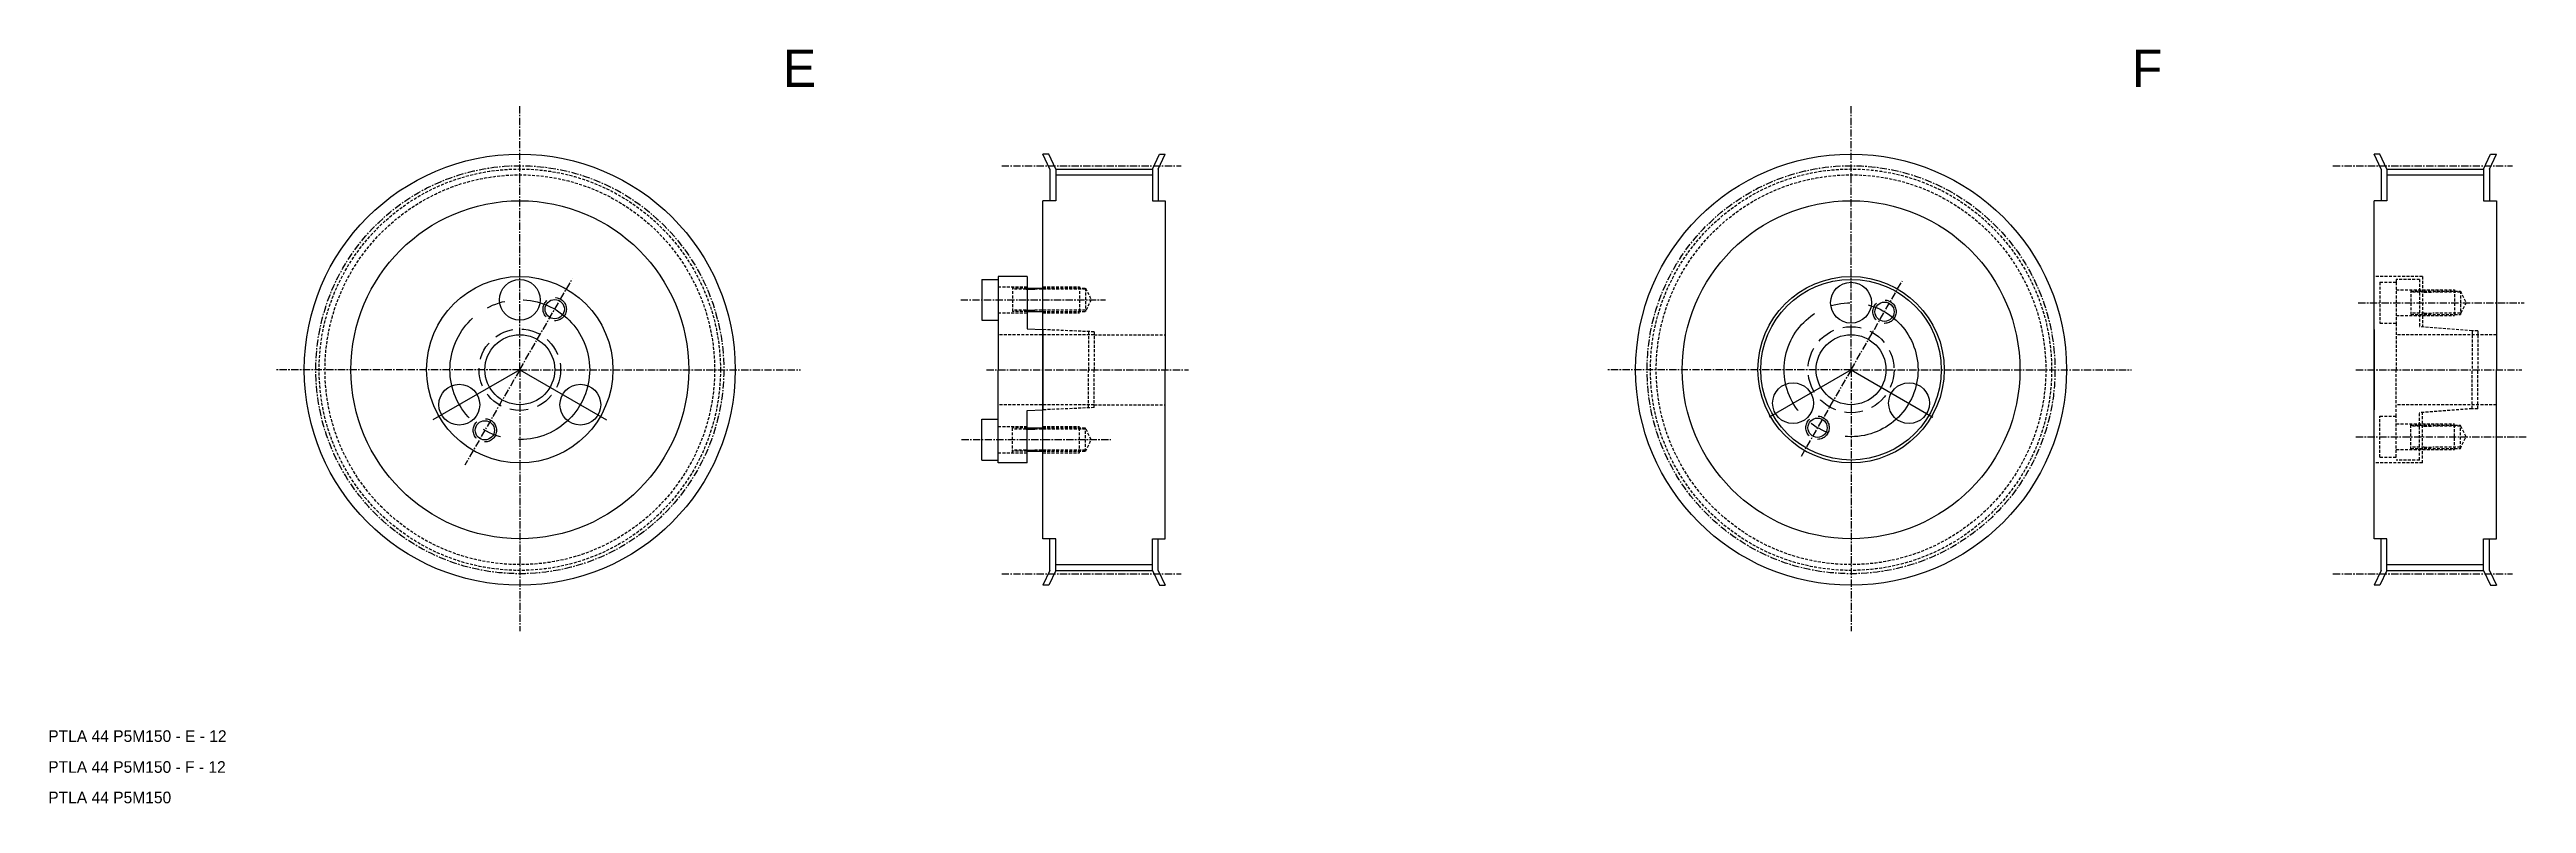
# Model space of a CAD drawing. Extents: x -229 to 196, y 882 to 1011.
import ezdxf

# ---------------------------------------------------------------- set-up
doc = ezdxf.new("R2010")
doc.units = 0
for name, pattern in [('CENTER', [2, 1.25, -0.25, 0.25, -0.25]), ('CENTER2', [28.575, 19.05, -3.175, 3.175, -3.175]), ('DASHED', [0.75, 0.5, -0.25]), ('HIDDEN2', [4.7625, 3.175, -1.5875])]:
    doc.linetypes.add(name, pattern=pattern)
doc.layers.get('0').update_dxf_attribs({"linetype": 'CONTINUOUS'})
doc.layers.add('CENTER', color=1, linetype='CENTER')

# ---------------------------------------------------------------- blocks, each defined once
blk = doc.blocks.new('*U74')
at = {"color": 7}
blk.add_text('E', height=6.4, dxfattribs=at).set_placement((-103.23, 1005.08))
blk = doc.blocks.new('*U75')
at = {"color": 7}
blk.add_text('F', height=6.4, dxfattribs=at).set_placement((128.42, 1005.08))

msp = doc.modelspace()

# ---------------------------------------------------------------- linework, layer by layer
at = {"color": 7, "linetype": 'CONTINUOUS'}
for p, q in [((-57.56, 993.53), (-58.56, 993.53)), ((-57.36, 990.97), (-58.56, 993.53)), ((-56.36, 990.97), (-57.56, 993.53)), ((-39.76, 990.97), (-38.56, 993.53)), ((-38.76, 990.97), (-37.56, 993.53)), ((-38.56, 993.53), (-37.56, 993.53)), ((171.24, 990.97), (170.04, 993.53)), ((171.04, 993.53), (170.04, 993.53)), ((172.24, 990.97), (171.04, 993.53)), ((188.84, 990.97), (190.04, 993.53)), ((189.84, 990.97), (191.04, 993.53)), ((190.04, 993.53), (191.04, 993.53)), ((-57.36, 990.97), (-57.36, 985.53)), ((-56.36, 990.97), (-39.76, 990.97)), ((-56.36, 990.97), (-56.36, 985.53)), ((-56.36, 989.97), (-39.76, 989.97)), ((-39.76, 990.97), (-39.76, 985.53)), ((-38.76, 990.97), (-38.76, 985.53)), ((171.24, 990.97), (171.24, 985.53)), ((172.24, 990.97), (188.84, 990.97)), ((172.24, 990.97), (172.24, 985.53)), ((172.24, 989.97), (188.84, 989.97)), ((188.84, 990.97), (188.84, 985.53)), ((189.84, 990.97), (189.84, 985.53)), ((-56.36, 985.53), (-58.56, 985.53)), ((-58.56, 927.53), (-58.56, 985.53)), ((-39.76, 985.53), (-37.56, 985.53)), ((-37.56, 985.53), (-37.56, 956.53)), ((170.04, 927.53), (170.04, 985.53)), ((172.24, 985.53), (170.04, 985.53)), ((188.84, 985.53), (191.04, 985.53)), ((191.04, 985.53), (191.04, 956.53)), ((-69.06, 972.03), (-69.06, 965.03)), ((-69.06, 972.03), (-66.26, 972.03)), ((-66.26, 972.53), (-66.26, 966.03)), ((-66.26, 972.53), (-66.26, 972.03)), ((-61.26, 972.53), (-66.26, 972.53)), ((-66.26, 972.03), (-66.26, 965.03)), ((-66.26, 972.03), (-66.26, 963.78)), ((-61.46, 970.33), (-59.96, 970.33)), ((-61.26, 972.53), (-61.26, 963.78)), ((-61.26, 972.53), (-61.26, 966.03)), ((-61.26, 970.53), (-58.56, 970.53)), ((-61.46, 966.73), (-59.96, 966.73)), ((-61.26, 966.53), (-58.56, 966.53)), ((-61.26, 966.03), (-61.26, 963.53)), ((-69.06, 965.03), (-66.26, 965.03)), ((-66.26, 963.78), (-66.26, 956.53)), ((-61.26, 963.53), (-58.56, 963.41)), ((-58.56, 963.41), (-58.56, 949.64)), ((170.04, 963.41), (170.04, 949.64)), ((-66.26, 949.28), (-66.26, 956.53)), ((-37.56, 927.53), (-37.56, 956.53)), ((191.04, 927.53), (191.04, 956.53)), ((-66.26, 941.03), (-66.26, 949.28)), ((-61.26, 949.53), (-58.56, 949.64)), ((-61.26, 947.03), (-61.26, 949.53)), ((-61.26, 940.53), (-61.26, 949.28)), ((-69.06, 948.03), (-66.26, 948.03)), ((-69.06, 941.03), (-69.06, 948.03)), ((-66.26, 941.03), (-66.26, 948.03)), ((-66.26, 940.53), (-66.26, 947.03)), ((-61.46, 946.33), (-59.96, 946.33)), ((-61.26, 940.53), (-61.26, 947.03)), ((-61.26, 946.53), (-58.56, 946.53)), ((-69.06, 941.03), (-66.26, 941.03)), ((-66.26, 940.53), (-66.26, 941.03)), ((-61.26, 940.53), (-66.26, 940.53)), ((-61.46, 942.73), (-59.96, 942.73)), ((-61.26, 942.53), (-58.56, 942.53)), ((-56.36, 927.53), (-58.56, 927.53)), ((-57.36, 922.08), (-57.36, 927.53)), ((-56.36, 922.08), (-56.36, 927.53)), ((-39.76, 927.53), (-37.56, 927.53)), ((-39.76, 922.08), (-39.76, 927.53)), ((-38.76, 922.08), (-38.76, 927.53)), ((172.24, 927.53), (170.04, 927.53)), ((171.24, 922.08), (171.24, 927.53)), ((172.24, 922.08), (172.24, 927.53)), ((188.84, 927.53), (191.04, 927.53)), ((188.84, 922.08), (188.84, 927.53)), ((189.84, 922.08), (189.84, 927.53)), ((-56.36, 923.08), (-39.76, 923.08)), ((172.24, 923.08), (188.84, 923.08)), ((-57.36, 922.08), (-58.56, 919.53)), ((-57.56, 919.53), (-58.56, 919.53)), ((-56.36, 922.08), (-57.56, 919.53)), ((-56.36, 922.08), (-39.76, 922.08)), ((-39.76, 922.08), (-38.56, 919.53)), ((-38.76, 922.08), (-37.56, 919.53)), ((-38.56, 919.53), (-37.56, 919.53)), ((171.24, 922.08), (170.04, 919.53)), ((171.04, 919.53), (170.04, 919.53)), ((172.24, 922.08), (171.04, 919.53)), ((172.24, 922.08), (188.84, 922.08)), ((188.84, 922.08), (190.04, 919.53)), ((189.84, 922.08), (191.04, 919.53)), ((190.04, 919.53), (191.04, 919.53))]:
    msp.add_line(p, q, dxfattribs=at)
at = {"color": 1, "linetype": 'CENTER'}
for p, q in [((-148.39, 956.53), (-139.38, 972.12)), ((80.21, 956.53), (89.03, 971.8)), ((-148.39, 956.53), (-157.85, 940.14)), ((80.21, 956.53), (71.63, 941.66))]:
    msp.add_line(p, q, dxfattribs=at)
at = {"color": 3, "linetype": 'DASHED'}
for p, q in [((-66.26, 970.78), (-61.26, 970.78)), ((-63.76, 970.78), (-63.76, 966.28)), ((-61.26, 970.53), (-63.76, 970.53)), ((-61.46, 970.33), (-63.76, 970.33)), ((-51.26, 970.33), (-59.96, 970.33)), ((-58.56, 970.78), (-52.26, 970.78)), ((-58.56, 970.53), (-51.26, 970.53)), ((-52.26, 970.78), (-52.26, 966.28)), ((-51.26, 970.53), (-51.26, 966.53)), ((-51.26, 970.53), (-50.26, 968.53)), ((178.34, 972.53), (170.04, 972.53)), ((171.04, 971.53), (171.04, 964.53)), ((171.04, 971.53), (173.84, 971.53)), ((177.84, 972.03), (173.84, 972.03)), ((173.84, 972.03), (173.84, 971.53)), ((173.84, 971.53), (173.84, 964.53)), ((173.84, 970.23), (183.84, 970.23)), ((176.34, 970.23), (176.34, 965.83)), ((176.34, 970.03), (184.84, 970.03)), ((178.64, 969.83), (176.34, 969.83)), ((177.84, 972.03), (177.84, 963.9)), ((178.34, 972.53), (178.34, 963.9)), ((178.64, 969.83), (180.14, 969.83)), ((184.84, 969.83), (180.14, 969.83)), ((183.84, 970.23), (183.84, 965.83)), ((184.84, 970.03), (185.84, 968.03)), ((184.84, 970.03), (184.84, 966.03)), ((-66.26, 966.28), (-61.26, 966.28)), ((-61.46, 966.73), (-63.76, 966.73)), ((-61.26, 966.53), (-63.76, 966.53)), ((-51.26, 966.73), (-59.96, 966.73)), ((-58.56, 966.53), (-51.26, 966.53)), ((-58.56, 966.28), (-52.26, 966.28)), ((-50.26, 968.53), (-51.26, 966.53)), ((173.84, 965.83), (183.84, 965.83)), ((178.64, 966.23), (176.34, 966.23)), ((176.34, 966.03), (184.84, 966.03)), ((178.64, 966.23), (180.14, 966.23)), ((184.84, 966.23), (180.14, 966.23)), ((185.84, 968.03), (184.84, 966.03)), ((-49.76, 962.53), (-66.26, 962.53)), ((-49.76, 963.03), (-58.56, 963.41)), ((-50.76, 963.03), (-50.76, 956.53)), ((-49.76, 963.03), (-49.76, 956.53)), ((-49.76, 962.53), (-37.56, 962.53)), ((171.04, 964.53), (173.84, 964.53)), ((173.84, 964.53), (173.84, 956.53)), ((191.04, 962.53), (173.84, 962.53)), ((186.84, 963.21), (177.84, 963.9)), ((186.84, 963.21), (186.84, 956.53)), ((187.84, 963.21), (186.84, 963.21)), ((187.84, 963.21), (187.84, 956.53)), ((-50.76, 950.03), (-50.76, 956.53)), ((-49.76, 950.03), (-49.76, 956.53)), ((173.84, 948.53), (173.84, 956.53)), ((186.84, 949.84), (186.84, 956.53)), ((187.84, 949.84), (187.84, 956.53)), ((-49.76, 950.53), (-66.26, 950.53)), ((-49.76, 950.03), (-58.56, 949.64)), ((-49.76, 950.53), (-37.56, 950.53)), ((171.04, 941.53), (171.04, 948.53)), ((171.04, 948.53), (173.84, 948.53)), ((191.04, 950.53), (173.84, 950.53)), ((173.84, 941.53), (173.84, 948.53)), ((186.84, 949.84), (177.84, 949.15)), ((177.84, 941.03), (177.84, 949.15)), ((178.34, 940.53), (178.34, 949.15)), ((187.84, 949.84), (186.84, 949.84)), ((-66.26, 946.78), (-61.26, 946.78)), ((-63.76, 942.28), (-63.76, 946.78)), ((-61.26, 946.53), (-63.76, 946.53)), ((-61.46, 946.33), (-63.76, 946.33)), ((-51.26, 946.33), (-59.96, 946.33)), ((-58.56, 946.78), (-52.26, 946.78)), ((-58.56, 946.53), (-51.26, 946.53)), ((-52.26, 942.28), (-52.26, 946.78)), ((-51.26, 942.53), (-51.26, 946.53)), ((-50.26, 944.53), (-51.26, 946.53)), ((-51.26, 942.53), (-50.26, 944.53)), ((173.84, 947.23), (183.84, 947.23)), ((176.34, 942.83), (176.34, 947.23)), ((176.34, 947.03), (184.84, 947.03)), ((178.64, 946.83), (176.34, 946.83)), ((178.64, 946.83), (180.14, 946.83)), ((184.84, 946.83), (180.14, 946.83)), ((183.84, 942.83), (183.84, 947.23)), ((184.84, 943.03), (184.84, 947.03)), ((185.84, 945.03), (184.84, 947.03)), ((184.84, 943.03), (185.84, 945.03)), ((-66.26, 942.28), (-61.26, 942.28)), ((-61.46, 942.73), (-63.76, 942.73)), ((-61.26, 942.53), (-63.76, 942.53)), ((-51.26, 942.73), (-59.96, 942.73)), ((-58.56, 942.53), (-51.26, 942.53)), ((-58.56, 942.28), (-52.26, 942.28)), ((178.34, 940.53), (170.04, 940.53)), ((171.04, 941.53), (173.84, 941.53)), ((173.84, 942.83), (183.84, 942.83)), ((177.84, 941.03), (173.84, 941.03)), ((178.64, 943.23), (176.34, 943.23)), ((176.34, 943.03), (184.84, 943.03)), ((178.64, 943.23), (180.14, 943.23)), ((184.84, 943.23), (180.14, 943.23))]:
    msp.add_line(p, q, dxfattribs=at)
at = {"color": 1, "linetype": 'CENTER2'}
for p, q in [((-148.39, 956.53), (-163.3, 947.91)), ((-148.39, 956.53), (-133.52, 947.94)), ((80.21, 956.53), (66.16, 948.41)), ((80.21, 956.53), (94.26, 948.41))]:
    msp.add_line(p, q, dxfattribs=at)
at = {"color": 7, "linetype": 'CONTINUOUS'}
for centre, radius in [((-148.39, 956.53), 37), ((80.21, 956.53), 37), ((-148.39, 956.53), 29), ((80.21, 956.53), 29), ((-148.39, 956.53), 16), ((-148.39, 968.53), 3.5), ((80.21, 956.53), 16), ((80.21, 956.53), 15.5), ((80.21, 968.03), 3.5), ((-142.39, 966.92), 1.65), ((85.96, 966.48), 1.65), ((-148.39, 956.53), 6), ((80.21, 956.53), 6), ((-158.78, 950.53), 3.5), ((-137.99, 950.53), 3.5), ((70.25, 950.78), 3.5), ((90.17, 950.78), 3.5), ((-154.39, 946.13), 1.65), ((74.46, 946.57), 1.65)]:
    msp.add_circle(centre, radius, dxfattribs=at)
at = {"color": 3, "linetype": 'DASHED'}
for centre, radius in [((-148.39, 956.53), 34.45), ((-148.39, 956.53), 33.45), ((80.21, 956.53), 34.45), ((80.21, 956.53), 33.45)]:
    msp.add_circle(centre, radius, dxfattribs=at)
at = {"color": 1, "linetype": 'CENTER2'}
for centre, radius in [((-148.39, 956.53), 12), ((80.21, 956.53), 11.5)]:
    msp.add_circle(centre, radius, dxfattribs=at)
at = {"color": 3, "linetype": 'HIDDEN2'}
for centre, radius in [((-142.39, 966.92), 2), ((85.96, 966.48), 2), ((-148.39, 956.53), 7), ((80.21, 956.53), 7.38), ((74.46, 946.57), 2), ((-154.39, 946.13), 2)]:
    msp.add_circle(centre, radius, dxfattribs=at)
at = {"layer": 'CENTER', "color": 1, "linetype": 'CENTER'}
for p, q in [((-148.39, 956.53), (-148.39, 1001.93)), ((80.21, 956.53), (80.21, 1001.93)), ((-65.64, 991.54), (-34.8, 991.54)), ((162.96, 991.54), (193.79, 991.54)), ((-72.68, 968.53), (-47.8, 968.53)), ((167.29, 968.03), (195.79, 968.03)), ((-148.39, 956.53), (-190.21, 956.53)), ((-148.39, 956.53), (-100.2, 956.53)), ((-148.39, 956.53), (-148.39, 911.67)), ((-68.26, 956.53), (-34.76, 956.53)), ((-68.26, 956.53), (-33.55, 956.53)), ((80.21, 956.53), (38.39, 956.53)), ((80.21, 956.53), (128.39, 956.53)), ((80.21, 956.53), (80.21, 911.67)), ((166.91, 956.53), (195.41, 956.53)), ((-72.56, 944.53), (-46.89, 944.53)), ((166.89, 945.03), (196.19, 945.03)), ((-65.64, 921.51), (-34.8, 921.51)), ((162.96, 921.51), (193.79, 921.51))]:
    msp.add_line(p, q, dxfattribs=at)
for centre in [(-148.39, 956.53), (80.21, 956.53)]:
    msp.add_circle(centre, 35.02, dxfattribs=at)

# ---------------------------------------------------------------- block references
for name in ['*U74', '*U75']:
    msp.add_blockref(name, (0, 0))

# ---------------------------------------------------------------- texts
at = {"color": 7, "linetype": 'CONTINUOUS'}
for s, p in [('PTLA 44 P5M150 - E - 12', (-229.36, 892.64)), ('PTLA 44 P5M150 - F - 12', (-229.36, 887.34)), ('PTLA 44 P5M150', (-229.36, 882.11))]:
    msp.add_text(s, height=2, dxfattribs=at).set_placement(p)

doc.saveas('drawing.dxf')
